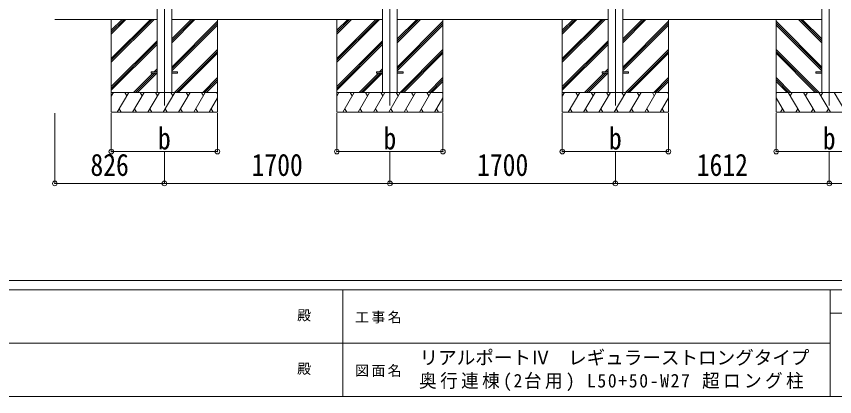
# Model space of a CAD drawing. Units: millimetres at full size, sheet at 1:35. Extents: x -9783 to 9892, y -6828 to 6752.
# Drawn here: x -2931 to 3238, y -6828 to -3963 of the extents above; entities that cross this region are included whole.
import ezdxf
from ezdxf.enums import TextEntityAlignment as Align

# ---------------------------------------------------------------- set-up
doc = ezdxf.new("R2010")
doc.units = ezdxf.units.MM
doc.header["$LTSCALE"] = 35
doc.header["$PDMODE"] = 32
doc.header["$PDSIZE"] = 35
for name, color, linetype, lineweight in [('0-0_0', 7, 'Continuous', 9), ('0-1_本体', 4, 'Continuous', 9), ('0-2_部品', 7, 'Continuous', 9), ('0-8_PARTS2', 2, 'Continuous', 9), ('0-A_寸法', 6, 'Continuous', 9), ('F-0_240', 7, 'Continuous', 9)]:
    doc.layers.add(name, color=color, linetype=linetype, lineweight=lineweight)
doc.styles.add('ＭＳ ゴシック', font='')
doc.styles.get('ＭＳ ゴシック').set_extended_font_data('MS Gothic')

msp = doc.modelspace()

# ---------------------------------------------------------------- linework, layer by layer
at = {"layer": '0-0_0'}
for p, q in [((-2640.78, -3985.81), (-1869.78, -3985.81)), ((-2214.78, -3985.81), (-2214.78, -4685.81)), ((-2214.78, -4279.99), (-1920.6, -3985.81)), ((-2214.78, -4294.13), (-1906.46, -3985.81)), ((-2214.78, -4308.27), (-1892.32, -3985.81)), ((-2214.78, -4096.14), (-2104.45, -3985.81)), ((-2214.78, -4082), (-2118.59, -3985.81)), ((-2214.78, -4067.86), (-2132.74, -3985.81)), ((-1759.78, -3985.81), (-169.78, -3985.81)), ((-1759.78, -4161.64), (-1583.95, -3985.81)), ((-1759.78, -4147.5), (-1598.09, -3985.81)), ((-1759.78, -4133.35), (-1612.24, -3985.81)), ((-1759.78, -4345.48), (-1414.78, -4000.49)), ((-1414.78, -3985.81), (-1414.78, -4685.81)), ((-514.78, -3985.81), (-514.78, -4685.81)), ((-514.78, -4279.99), (-220.6, -3985.81)), ((-514.78, -4294.13), (-206.46, -3985.81)), ((-514.78, -4308.27), (-192.32, -3985.81)), ((-514.78, -4096.14), (-404.45, -3985.81)), ((-514.78, -4082), (-418.59, -3985.81)), ((-514.78, -4067.86), (-432.74, -3985.81)), ((-59.78, -3985.81), (1530.22, -3985.81)), ((-59.78, -4161.64), (116.05, -3985.81)), ((-59.78, -4147.5), (101.91, -3985.81)), ((-59.78, -4133.35), (87.76, -3985.81)), ((-59.78, -4345.48), (285.22, -4000.49)), ((285.22, -3985.81), (285.22, -4685.81)), ((1185.22, -3985.81), (1185.22, -4685.81)), ((1185.22, -4279.99), (1479.4, -3985.81)), ((1185.22, -4294.13), (1493.54, -3985.81)), ((1185.22, -4308.27), (1507.68, -3985.81)), ((1185.22, -4096.14), (1295.55, -3985.81)), ((1185.22, -4082), (1281.41, -3985.81)), ((1185.22, -4067.86), (1267.26, -3985.81)), ((1640.22, -3985.81), (2411.22, -3985.81)), ((1640.22, -4161.64), (1816.05, -3985.81)), ((1640.22, -4147.5), (1801.91, -3985.81)), ((1640.22, -4133.35), (1787.76, -3985.81)), ((1640.22, -4345.48), (1985.22, -4000.49)), ((1985.22, -3985.81), (1985.22, -4685.81)), ((3142.22, -3985.81), (2371.22, -3985.81)), ((2797.22, -3985.81), (2797.22, -4685.81)), ((3142.22, -4345.48), (2797.22, -4000.49)), ((3142.22, -4161.64), (2966.38, -3985.81)), ((3142.22, -4147.5), (2980.53, -3985.81)), ((3142.22, -4133.35), (2994.67, -3985.81)), ((-1759.78, -4359.63), (-1414.78, -4014.63)), ((-1759.78, -4373.77), (-1414.78, -4028.77)), ((-59.78, -4359.63), (285.22, -4014.63)), ((-59.78, -4373.77), (285.22, -4028.77)), ((1640.22, -4359.63), (1985.22, -4014.63)), ((1640.22, -4373.77), (1985.22, -4028.77)), ((3142.22, -4359.63), (2797.22, -4014.63)), ((3142.22, -4373.77), (2797.22, -4028.77)), ((-2214.78, -4492.12), (-1869.78, -4147.12)), ((-2214.78, -4506.26), (-1869.78, -4161.26)), ((-2214.78, -4520.4), (-1869.78, -4175.4)), ((-514.78, -4492.12), (-169.78, -4147.12)), ((-514.78, -4506.26), (-169.78, -4161.26)), ((-514.78, -4520.4), (-169.78, -4175.4)), ((1185.22, -4492.12), (1530.22, -4147.12)), ((1185.22, -4506.26), (1530.22, -4161.26)), ((1185.22, -4520.4), (1530.22, -4175.4)), ((-1737.98, -4535.81), (-1414.78, -4212.62)), ((-1723.83, -4535.81), (-1414.78, -4226.76)), ((-1709.69, -4535.81), (-1414.78, -4240.9)), ((-37.98, -4535.81), (285.22, -4212.62)), ((-23.83, -4535.81), (285.22, -4226.76)), ((-9.69, -4535.81), (285.22, -4240.9)), ((1662.02, -4535.81), (1985.22, -4212.62)), ((1676.17, -4535.81), (1985.22, -4226.76)), ((1690.31, -4535.81), (1985.22, -4240.9)), ((3120.41, -4535.81), (2797.22, -4212.62)), ((3106.27, -4535.81), (2797.22, -4226.76)), ((3092.12, -4535.81), (2797.22, -4240.9)), ((-1891.84, -4381.31), (-1869.78, -4359.25)), ((-1877.7, -4381.31), (-1869.78, -4373.39)), ((-191.84, -4381.31), (-169.78, -4359.25)), ((-177.7, -4381.31), (-169.78, -4373.39)), ((1508.16, -4381.31), (1530.22, -4359.25)), ((1522.3, -4381.31), (1530.22, -4373.39)), ((-2046.34, -4535.81), (-1900.84, -4390.31)), ((-2032.2, -4535.81), (-1886.7, -4390.31)), ((-2018.06, -4535.81), (-1872.56, -4390.31)), ((-1525.84, -4535.81), (-1414.78, -4424.75)), ((-1511.7, -4535.81), (-1414.78, -4438.89)), ((-346.34, -4535.81), (-200.84, -4390.31)), ((-332.2, -4535.81), (-186.7, -4390.31)), ((-318.06, -4535.81), (-172.56, -4390.31)), ((174.16, -4535.81), (285.22, -4424.75)), ((188.3, -4535.81), (285.22, -4438.89)), ((1353.66, -4535.81), (1499.16, -4390.31)), ((1367.8, -4535.81), (1513.3, -4390.31)), ((1381.94, -4535.81), (1527.44, -4390.31)), ((1874.16, -4535.81), (1985.22, -4424.75)), ((1888.3, -4535.81), (1985.22, -4438.89)), ((2908.27, -4535.81), (2797.22, -4424.75)), ((2894.13, -4535.81), (2797.22, -4438.89)), ((-1497.56, -4535.81), (-1414.78, -4453.03)), ((202.44, -4535.81), (285.22, -4453.03)), ((1902.44, -4535.81), (1985.22, -4453.03)), ((2879.99, -4535.81), (2797.22, -4453.03)), ((-1414.78, -4535.81), (-2214.78, -4535.81)), ((-2214.78, -4563.31), (-2198.91, -4535.81)), ((-2170.04, -4685.81), (-2083.44, -4535.81)), ((-2098.44, -4561.79), (-2113.44, -4535.81)), ((-2054.57, -4685.81), (-1967.96, -4535.81)), ((-1982.97, -4561.79), (-1997.97, -4535.81)), ((-1939.1, -4685.81), (-1852.5, -4535.81)), ((-1867.5, -4561.79), (-1882.5, -4535.81)), ((-1823.63, -4685.81), (-1737.02, -4535.81)), ((-1752.03, -4561.79), (-1767.03, -4535.81)), ((-1708.16, -4685.81), (-1621.55, -4535.81)), ((-1636.56, -4561.79), (-1651.56, -4535.81)), ((-1592.69, -4685.81), (-1506.08, -4535.81)), ((-1536.08, -4535.81), (-1521.08, -4561.79)), ((-1420.62, -4535.81), (-1414.78, -4545.91)), ((285.22, -4535.81), (-514.78, -4535.81)), ((-514.78, -4563.31), (-498.91, -4535.81)), ((-470.04, -4685.81), (-383.44, -4535.81)), ((-398.44, -4561.79), (-413.44, -4535.81)), ((-354.57, -4685.81), (-267.96, -4535.81)), ((-282.97, -4561.79), (-297.97, -4535.81)), ((-239.1, -4685.81), (-152.5, -4535.81)), ((-167.5, -4561.79), (-182.5, -4535.81)), ((-123.63, -4685.81), (-37.02, -4535.81)), ((-52.03, -4561.79), (-67.03, -4535.81)), ((-8.16, -4685.81), (78.45, -4535.81)), ((63.44, -4561.79), (48.44, -4535.81)), ((107.31, -4685.81), (193.92, -4535.81)), ((163.92, -4535.81), (178.92, -4561.79)), ((279.38, -4535.81), (285.22, -4545.91)), ((1985.22, -4535.81), (1185.22, -4535.81)), ((1185.22, -4563.31), (1201.09, -4535.81)), ((1229.96, -4685.81), (1316.56, -4535.81)), ((1301.56, -4561.79), (1286.56, -4535.81)), ((1345.43, -4685.81), (1432.04, -4535.81)), ((1417.03, -4561.79), (1402.03, -4535.81)), ((1460.9, -4685.81), (1547.5, -4535.81)), ((1532.5, -4561.79), (1517.5, -4535.81)), ((1576.37, -4685.81), (1662.98, -4535.81)), ((1647.97, -4561.79), (1632.97, -4535.81)), ((1691.84, -4685.81), (1778.45, -4535.81)), ((1763.44, -4561.79), (1748.44, -4535.81)), ((1807.31, -4685.81), (1893.92, -4535.81)), ((1863.92, -4535.81), (1878.92, -4561.79)), ((1979.38, -4535.81), (1985.22, -4545.91)), ((2797.22, -4535.81), (3597.22, -4535.81)), ((2803.05, -4535.81), (2797.22, -4545.91)), ((2975.12, -4685.81), (2888.52, -4535.81)), ((2918.52, -4535.81), (2903.52, -4561.79)), ((3090.59, -4685.81), (3003.99, -4535.81)), ((3018.99, -4561.79), (3033.99, -4535.81)), ((3206.06, -4685.81), (3119.46, -4535.81)), ((3134.46, -4561.79), (3149.46, -4535.81)), ((3321.53, -4685.81), (3234.93, -4535.81)), ((-1477.22, -4685.81), (-1414.78, -4577.67)), ((222.78, -4685.81), (285.22, -4577.67)), ((1922.78, -4685.81), (1985.22, -4577.67)), ((2859.65, -4685.81), (2797.22, -4577.67)), ((-2214.78, -4685.81), (-1414.78, -4685.81)), ((-2155.04, -4659.83), (-2140.04, -4685.81)), ((-2039.57, -4659.83), (-2024.57, -4685.81)), ((-1924.1, -4659.83), (-1909.1, -4685.81)), ((-1808.63, -4659.83), (-1793.63, -4685.81)), ((-1693.16, -4659.83), (-1678.16, -4685.81)), ((-1577.69, -4659.83), (-1562.69, -4685.81)), ((-1462.22, -4659.83), (-1447.22, -4685.81)), ((-514.78, -4685.81), (285.22, -4685.81)), ((-455.04, -4659.83), (-440.04, -4685.81)), ((-339.57, -4659.83), (-324.57, -4685.81)), ((-224.1, -4659.83), (-209.1, -4685.81)), ((-108.63, -4659.83), (-93.63, -4685.81)), ((6.84, -4659.83), (21.84, -4685.81)), ((122.31, -4659.83), (137.31, -4685.81)), ((237.78, -4659.83), (252.78, -4685.81)), ((1185.22, -4685.81), (1985.22, -4685.81)), ((1244.96, -4659.83), (1259.96, -4685.81)), ((1360.43, -4659.83), (1375.43, -4685.81)), ((1475.9, -4659.83), (1490.9, -4685.81)), ((1591.37, -4659.83), (1606.37, -4685.81)), ((1706.84, -4659.83), (1721.84, -4685.81)), ((1822.31, -4659.83), (1837.31, -4685.81)), ((1937.78, -4659.83), (1952.78, -4685.81)), ((3597.22, -4685.81), (2797.22, -4685.81)), ((2844.65, -4659.83), (2829.65, -4685.81)), ((2960.12, -4659.83), (2945.12, -4685.81)), ((3075.59, -4659.83), (3060.59, -4685.81)), ((3191.06, -4659.83), (3176.06, -4685.81))]:
    msp.add_line(p, q, dxfattribs=at)
at = {"layer": '0-1_本体'}
for p, q in [((-1869.78, -1055.8), (-1869.78, -4535.8)), ((-1759.78, -1055.8), (-1759.78, -4535.8)), ((-169.78, -1055.8), (-169.78, -4535.8)), ((-59.78, -1055.8), (-59.78, -4535.8)), ((1530.22, -1055.8), (1530.22, -4535.8)), ((1640.22, -1055.8), (1640.22, -4535.8)), ((3142.22, -1055.8), (3142.22, -4535.8))]:
    msp.add_line(p, q, dxfattribs=at)
at = {"layer": '0-2_部品', "color": 4}
for p, q in [((-1914.78, -4381.3), (-1914.78, -4390.3)), ((-1869.78, -4381.3), (-1914.78, -4381.3)), ((-1869.78, -4390.3), (-1914.78, -4390.3)), ((-1714.78, -4381.3), (-1759.78, -4381.3)), ((-1714.78, -4390.3), (-1759.78, -4390.3)), ((-1714.78, -4381.3), (-1714.78, -4390.3)), ((-214.78, -4381.3), (-214.78, -4390.3)), ((-169.78, -4381.3), (-214.78, -4381.3)), ((-169.78, -4390.3), (-214.78, -4390.3)), ((-14.78, -4381.3), (-59.78, -4381.3)), ((-14.78, -4390.3), (-59.78, -4390.3)), ((-14.78, -4381.3), (-14.78, -4390.3)), ((1485.22, -4381.3), (1485.22, -4390.3)), ((1530.22, -4381.3), (1485.22, -4381.3)), ((1530.22, -4390.3), (1485.22, -4390.3)), ((1685.22, -4381.3), (1640.22, -4381.3)), ((1685.22, -4390.3), (1640.22, -4390.3)), ((1685.22, -4381.3), (1685.22, -4390.3)), ((3097.22, -4381.3), (3097.22, -4390.3)), ((3097.22, -4381.3), (3142.22, -4381.3)), ((3097.22, -4390.3), (3142.22, -4390.3))]:
    msp.add_line(p, q, dxfattribs=at)
at = {"layer": '0-8_PARTS2'}
for p, q in [((-1814.78, -1089.67), (-1814.78, -4635.81)), ((-114.78, -1089.67), (-114.78, -4635.81)), ((1585.22, -1089.67), (1585.22, -4635.81)), ((3197.22, -1089.67), (3197.22, -4635.81))]:
    msp.add_line(p, q, dxfattribs=at)
at = {"layer": '0-A_寸法'}
for p, q in [((-2640.78, -5222.17), (-2640.78, -4693.23)), ((-2214.78, -4982.2), (-2214.78, -4693.23)), ((-1414.78, -4982.2), (-1414.78, -4693.23)), ((-514.78, -4982.2), (-514.78, -4693.23)), ((285.22, -4982.2), (285.22, -4693.23)), ((1185.22, -4982.2), (1185.22, -4693.23)), ((1985.22, -4982.2), (1985.22, -4693.23)), ((2797.22, -4982.2), (2797.22, -4693.23)), ((-2214.78, -4982.2), (-1414.78, -4982.2)), ((-1814.78, -5222.17), (-1814.78, -4982.2)), ((-514.78, -4982.2), (285.22, -4982.2)), ((-114.78, -5222.17), (-114.78, -4982.2)), ((1185.22, -4982.2), (1985.22, -4982.2)), ((1585.22, -5222.17), (1585.22, -4982.2)), ((3597.22, -4982.2), (2797.22, -4982.2)), ((3197.22, -5222.17), (3197.22, -4982.2)), ((-2640.78, -5222.17), (-1814.78, -5222.17)), ((-1814.78, -5222.17), (-114.78, -5222.17)), ((1585.22, -5222.17), (-114.78, -5222.17)), ((1585.22, -5222.17), (3197.22, -5222.17)), ((3197.22, -5222.17), (4897.22, -5222.17))]:
    msp.add_line(p, q, dxfattribs=at)
for p in [(-2214.78, -4982.2), (-1414.78, -4982.2), (-514.78, -4982.2), (285.22, -4982.2), (1185.22, -4982.2), (1985.22, -4982.2), (2797.22, -4982.2), (-2640.78, -5222.17), (-1814.78, -5222.17), (-114.78, -5222.17), (1585.22, -5222.17), (3197.22, -5222.17)]:
    msp.add_point(p, dxfattribs=at)
at = {"layer": 'F-0_240', "color": 5}
for p, q in [((-9783.03, -5953.1), (9396.97, -5953.1)), ((-9783.03, -6023.1), (6285.75, -6023.1)), ((-469.25, -6023.1), (-469.25, -6828.1)), ((3205.75, -6023.1), (3205.75, -6828.1)), ((3205.75, -6198.1), (5305.75, -6198.1)), ((-3969.25, -6425.6), (3205.75, -6425.6)), ((-9783.03, -6828.1), (9396.97, -6828.1))]:
    msp.add_line(p, q, dxfattribs=at)

# ---------------------------------------------------------------- texts
at = {"layer": '0-A_寸法', "color": 7, "style": 'ＭＳ ゴシック', "width": 0.85}
for s, p in [('b', (-1862.91, -5015.95)), ('b', (-162.91, -5015.95)), ('b', (1537.09, -5015.95)), ('b', (3149.09, -5015.95)), ('826', (-2372.16, -5215.17)), ('1700', (-1157.28, -5215.17)), ('1700', (542.72, -5215.17)), ('1612', (2198.72, -5215.17))]:
    msp.add_text(s, height=166.8, dxfattribs=at).set_placement(p, align=Align.BOTTOM_LEFT)
at = {"layer": 'F-0_240', "style": 'ＭＳ ゴシック'}
for s, height, p in [('殿', 76.98, (-814.24, -6276.85)), ('リアルポートⅣ\u3000レギュラーストロングタイプ', 102.6, (109.35, -6616.22)), ('殿', 76.98, (-814.24, -6679.35))]:
    msp.add_text(s, height=height, dxfattribs=at).set_placement(p, align=Align.BOTTOM_LEFT)
at = {"layer": 'F-0_240', "attachment_point": 7, "style": 'ＭＳ ゴシック'}
for s, insert, char_height in [('\\T1.17;工事名', (-376.96, -6276.85), 76.98), ('\\T1.17;図面名', (-376.96, -6679.35), 76.98), ('\\T1.19;\\W0.95;奥行連棟(2台用)\\~L50+50-W27\\~超ロング柱', (105.77, -6786.55), 102.6)]:
    msp.add_mtext(s, dxfattribs=dict(at, insert=insert, char_height=char_height))

doc.saveas('drawing.dxf')
